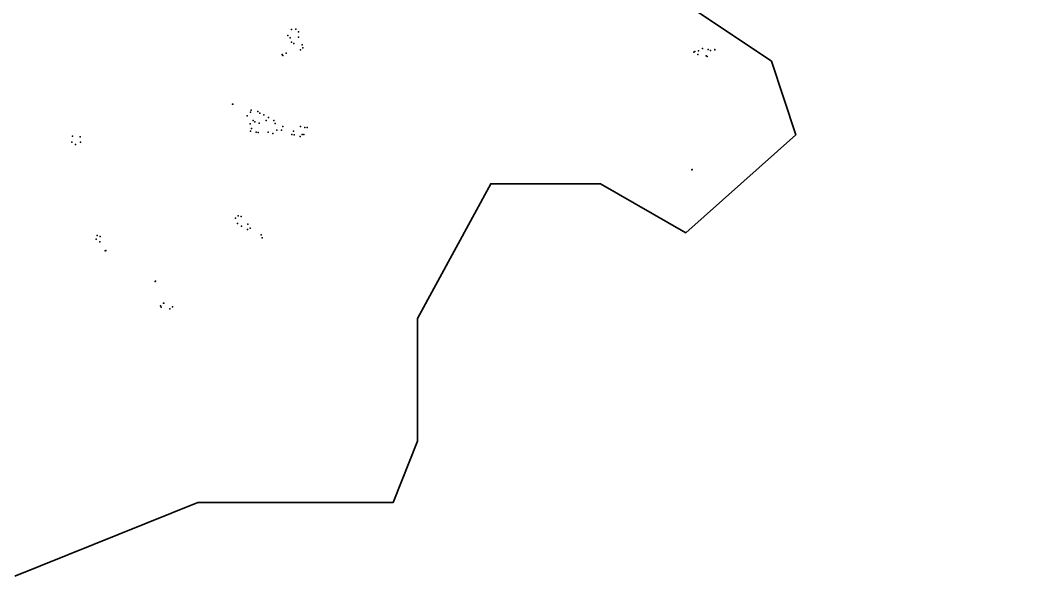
# Model space of a CAD drawing. Header units: millimetres. Extents: x -60275265 to 22802890, y -38578442 to 24337084.
# Drawn here: x -18735878 to -8352378, y -33099869 to -27320304 of the extents above; entities that cross this region are included whole.
import ezdxf

# ---------------------------------------------------------------- set-up
doc = ezdxf.new("R2010")
doc.units = ezdxf.units.MM
doc.header["$MEASUREMENT"] = 0
doc.layers.add('Outline', color=7, linetype='Continuous', true_color=0x000000)
doc.layers.add('particles', color=7, linetype='Continuous', true_color=0x000000)

msp = doc.modelspace()

# ---------------------------------------------------------------- linework, layer by layer
at = {"layer": 'Outline', "color": 3, "lineweight": 35, "true_color": 0x00ff00}
msp.add_lwpolyline([(2388023, -22014924), (1246851, -22397507), (486043, -23034488), (-655070, -23544188), (-1923171, -23926255), (-3444858, -23926255), (-4586030, -23926255), (-6054654, -23291001), (-6234364, -23544188), (-7756052, -24945643), (-10291971, -25582566), (-11687011, -26092266), (-11687011, -27239111), (-10926085, -27748576), (-10672498, -28513120), (-11813952, -29532403), (-12701478, -29022703), (-13842532, -29022703), (-14603457, -30424170), (-14603457, -31698402), (-14857045, -32335606), (-16885907, -32335606), (-18787711, -33099869)], dxfattribs=at)
at = {"layer": 'particles', "color": 93, "true_color": 0x67d435}
for p in [(-15953378, -27482304), (-15929378, -27506304), (-15914378, -27420304), (-15870378, -27416304), (-15840378, -27500304), (-15839378, -27442304), (-15915378, -27550304), (-15889378, -27563304), (-15801378, -27579304), (-15794378, -27609304), (-11641378, -27616304), (-16011378, -27679304), (-16008378, -27685304), (-16002378, -27689304), (-15969378, -27664304), (-15821378, -27630304), (-11733378, -27655304), (-11721378, -27649304), (-11690378, -27678304), (-11682378, -27641304), (-11602378, -27691304), (-11593378, -27701304), (-11584378, -27627304), (-11558378, -27637304), (-11513378, -27630304), (-11512378, -27627304), (-16528378, -28196304), (-16528378, -28196304), (-16523378, -28195304), (-16375378, -28316304), (-16341378, -28279304), (-16334378, -28259304), (-16262378, -28271304), (-16243378, -28289304), (-16200378, -28307304), (-16154378, -28332304), (-16343378, -28400304), (-16329378, -28448304), (-16313378, -28366304), (-16295378, -28378304), (-16248378, -28392304), (-16178378, -28364304), (-16098378, -28364304), (-16084378, -28395304), (-16005378, -28427304), (-15821378, -28428304), (-15775378, -28438304), (-15749378, -28437304), (-18191378, -28527304), (-18110378, -28535304), (-16339378, -28477304), (-16281378, -28486304), (-16261378, -28488304), (-16155378, -28487304), (-16107378, -28501304), (-16067378, -28466304), (-16019378, -28465304), (-15909378, -28509304), (-15894378, -28475304), (-15886378, -28515304), (-15823378, -28532304), (-15803378, -28509304), (-15786378, -28511304), (-18195378, -28589304), (-18157378, -28615304), (-18107378, -28590304), (-11754378, -28876304), (-11754378, -28876304), (-11749378, -28873304), (-16496378, -29381304), (-16469378, -29357304), (-16435378, -29363304), (-16474378, -29434304), (-16432378, -29464304), (-16367378, -29444304), (-16343378, -29485304), (-17933378, -29559304), (-17903378, -29570304), (-16372378, -29499304), (-16230378, -29553304), (-16220378, -29584304), (-17945378, -29598304), (-17907378, -29627304), (-17851378, -29718304), (-17842378, -29716304), (-17331378, -30037304), (-17327378, -30034304), (-17326378, -30035304), (-17274378, -30291304), (-17269378, -30306304), (-17243378, -30265304), (-17242378, -30262304), (-17149378, -30302304), (-17177378, -30323304)]:
    msp.add_point(p, dxfattribs=at)

doc.saveas('drawing.dxf')
